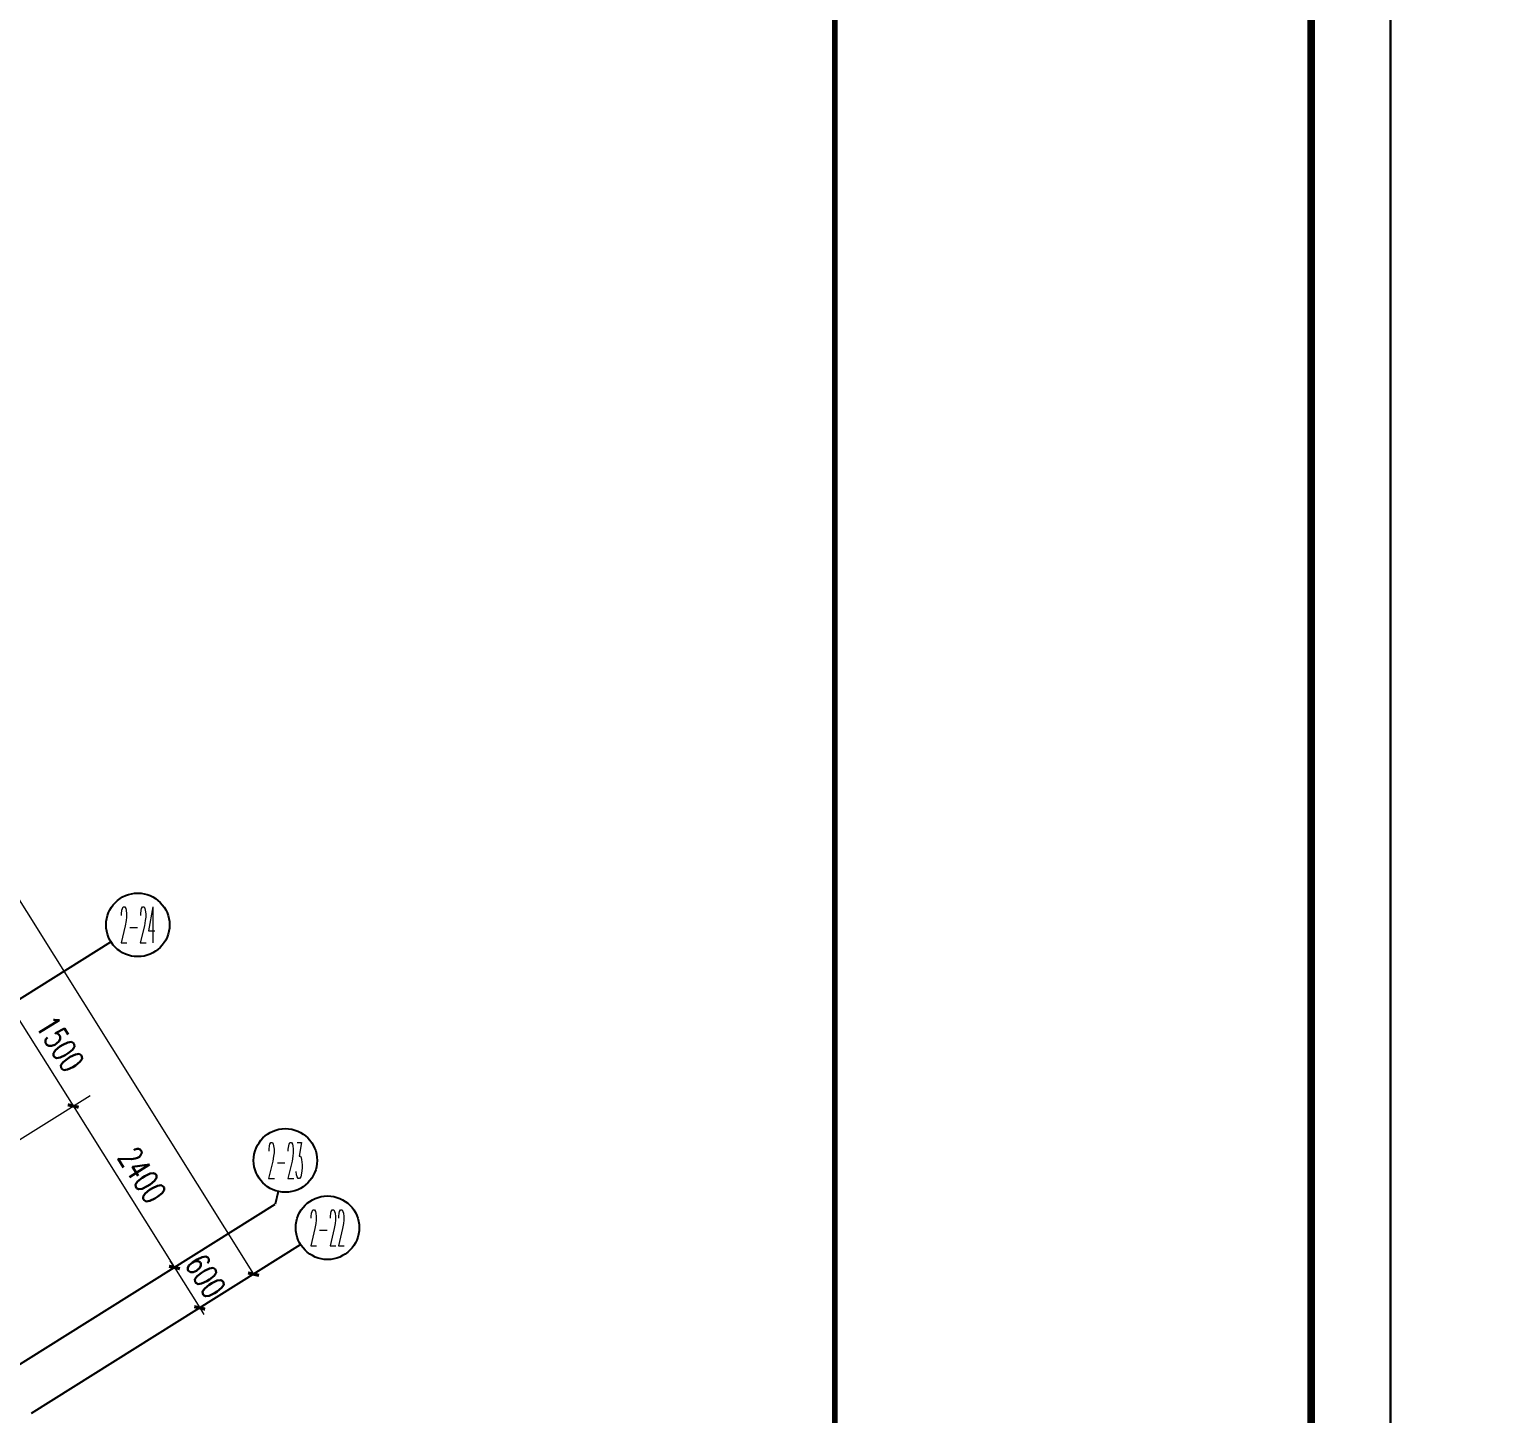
# Model space of a CAD drawing. Extents: x -9422388 to 15610651, y -1992469 to 953794.
# Drawn here: x -2530723 to -2512349, y -278050 to -260617 of the extents above; entities that cross this region are included whole.
import ezdxf
from ezdxf.enums import TextEntityAlignment as Align

# ---------------------------------------------------------------- set-up
doc = ezdxf.new("R2010")
doc.units = 0
doc.header["$LTSCALE"] = 1000
for name, color, linetype in [('AXIS', 3, 'Continuous'), ('AXIS_TEXT', 7, 'Continuous'), ('PUB_TITLE', 4, 'Continuous')]:
    doc.layers.add(name, color=color, linetype=linetype)
doc.layers.add('建筑底图', color=8, linetype='Continuous', lineweight=5)
doc.styles.add('_TCH_AXIS', font='COMPLEX', dxfattribs={"bigfont": 'GBCBIG'})
doc.styles.add('_TCH_DIM_T3', font='SIMPLEX', dxfattribs={"width": 0.705882, "bigfont": 'GBCBIG'})
doc.styles.add('COMPLEX', font='COMPLEX')
doc.dimstyles.new('_TCH_ARCH&&100', dxfattribs={"dimtxt": 297.5, "dimasz": 100, "dimexe": 250, "dimexo": 300, "dimgap": 126.25, "dimtad": 1, "dimdec": 0, "dimzin": 0, "dimdsep": 46, "dimtxsty": '_TCH_DIM_T3', "dimblk": 'ARCHTICK', "dimcen": 0.09, "dimclrt": 7, "dimazin": 2, "dimtfac": 1, "dimtdec": 0, "dimtix": 1, "dimtmove": 2, "dimatfit": 3, "dimfxl": 0, "dimtolj": 1, "dimtzin": 0, "dimarcsym": 0})

# ---------------------------------------------------------------- blocks, each defined once
blk = doc.blocks.new('_ArchTick')
at = {"color": 0, "linetype": 'ByBlock', "const_width": 0.4}
blk.add_lwpolyline([(-0.5, -0.5), (0.5, 0.5)], dxfattribs=at)
blk = doc.blocks.new('*D706')
at = {"layer": 'AXIS', "color": 0, "lineweight": -2, "transparency": 16777216}
for p, q in [((2024689, -372524), (2027443, -370798)), ((2027231, -370931), (2041092, -393046)), ((2038550, -394639), (2041304, -392913))]:
    blk.add_line(p, q, dxfattribs=at)
at = {"layer": 'Defpoints', "color": 0, "transparency": 16777216}
for p in [(2024435, -372683), (2041092, -393046), (2038296, -394798)]:
    blk.add_point(p, dxfattribs=at)
at = {"layer": 'AXIS', "color": 0, "lineweight": -2, "transparency": 16777216, "xscale": 100, "yscale": 100, "zscale": 100}
for p, rotation in [((2027231, -370931), 122.0782976762225), ((2041092, -393046), 302.0782976762225)]:
    blk.add_blockref('_ArchTick', p, dxfattribs=dict(at, rotation=rotation))
at = {"layer": 'AXIS', "color": 7, "transparency": 16777216, "insert": (2034395, -381842), "char_height": 297.5, "attachment_point": 5, "rotation": 302.0783, "style": '_TCH_DIM_T3'}
blk.add_mtext('\\A1;26100', dxfattribs=at)
blk = doc.blocks.new('*D707')
at = {"layer": 'AXIS', "color": 0, "lineweight": -2, "transparency": 16777216}
for p, q in [((2038231, -394131), (2040307, -392830)), ((2040096, -392962), (2040042, -392878)), ((2040096, -392962), (2040414, -393471)), ((2038550, -394639), (2040626, -393338)), ((2040414, -393471), (2040467, -393555))]:
    blk.add_line(p, q, dxfattribs=at)
at = {"layer": 'Defpoints', "color": 0, "transparency": 16777216}
for p in [(2040414, -393471), (2037977, -394290), (2038296, -394798)]:
    blk.add_point(p, dxfattribs=at)
at = {"layer": 'AXIS', "color": 0, "lineweight": -2, "transparency": 16777216, "xscale": 100, "yscale": 100, "zscale": 100}
for p, rotation in [((2040096, -392962), 302.0782976762146), ((2040414, -393471), 122.0782976762145)]:
    blk.add_blockref('_ArchTick', p, dxfattribs=dict(at, rotation=rotation))
at = {"layer": 'AXIS', "color": 7, "transparency": 16777216, "insert": (2040488, -393070), "char_height": 297.5, "attachment_point": 5, "rotation": 302.0783, "style": '_TCH_DIM_T3'}
blk.add_mtext('\\A1;600', dxfattribs=at)
blk = doc.blocks.new('*D708')
at = {"layer": 'AXIS', "color": 0, "lineweight": -2, "transparency": 16777216}
for p, q in [((2036957, -392097), (2039033, -390796)), ((2038821, -390929), (2040096, -392962)), ((2038231, -394131), (2040307, -392830))]:
    blk.add_line(p, q, dxfattribs=at)
at = {"layer": 'Defpoints', "color": 0, "transparency": 16777216}
for p in [(2036703, -392256), (2040096, -392962), (2037977, -394290)]:
    blk.add_point(p, dxfattribs=at)
at = {"layer": 'AXIS', "color": 0, "lineweight": -2, "transparency": 16777216, "xscale": 100, "yscale": 100, "zscale": 100}
for p, rotation in [((2038821, -390929), 122.0782976762265), ((2040096, -392962), 302.0782976762264)]:
    blk.add_blockref('_ArchTick', p, dxfattribs=dict(at, rotation=rotation))
at = {"layer": 'AXIS', "color": 7, "transparency": 16777216, "insert": (2039691, -391799), "char_height": 297.5, "attachment_point": 5, "rotation": 302.0783, "style": '_TCH_DIM_T3'}
blk.add_mtext('\\A1;2400', dxfattribs=at)
blk = doc.blocks.new('*D709')
at = {"layer": 'AXIS', "color": 0, "lineweight": -2, "transparency": 16777216}
for p, q in [((2036160, -390826), (2038236, -389525)), ((2038024, -389658), (2038821, -390929)), ((2036957, -392097), (2039033, -390796))]:
    blk.add_line(p, q, dxfattribs=at)
at = {"layer": 'Defpoints', "color": 0, "transparency": 16777216}
for p in [(2035906, -390985), (2038821, -390929), (2036703, -392256)]:
    blk.add_point(p, dxfattribs=at)
at = {"layer": 'AXIS', "color": 0, "lineweight": -2, "transparency": 16777216, "xscale": 100, "yscale": 100, "zscale": 100}
for p, rotation in [((2038024, -389658), 122.0782976762215), ((2038821, -390929), 302.0782976762216)]:
    blk.add_blockref('_ArchTick', p, dxfattribs=dict(at, rotation=rotation))
at = {"layer": 'AXIS', "color": 7, "transparency": 16777216, "insert": (2038656, -390147), "char_height": 297.5, "attachment_point": 5, "rotation": 302.0783, "style": '_TCH_DIM_T3'}
blk.add_mtext('\\A1;1500', dxfattribs=at)
blk = doc.blocks.new('_AXISO')
at = {"color": 0}
blk.add_circle((0, 0), 0.5, dxfattribs=at)
at = {"layer": 'AXIS_TEXT', "color": 0, "style": 'COMPLEX', "width": 1.041667}
blk.add_attdef('A', text='', height=0.56, dxfattribs=at).set_placement((-0.25, -0.28), (0.25, -0.28), align=Align.FIT)
blk = doc.blocks.new('TQ')
at = {"layer": 'PUB_TITLE', "const_width": 48.8}
blk.add_lwpolyline([(1746756, -758772), (1746756, -798756)], dxfattribs=at)
at = {"layer": 'PUB_TITLE'}
blk.add_lwpolyline([(1746756, -798756), (1750936, -798756), (1750936, -758772), (1746756, -758772)], close=True, dxfattribs=at)
blk = doc.blocks.new('图签')
at = {"xscale": 1.43572, "yscale": 1.43572, "zscale": 1.43572}
blk.add_blockref('TQ', (-231624, 689573), dxfattribs=at)
blk = doc.blocks.new('5555')
at = {"layer": 'AXIS', "color": 8}
for p, q in [((2035906.1, -390985.5), (2039295.4, -388861.2)), ((2041403.6, -392004.2), (2041366.6, -392165.7)), ((2037977.3, -394290), (2041366.6, -392165.7)), ((2038295.9, -394798.4), (2041685.2, -392674.1))]:
    blk.add_line(p, q, dxfattribs=at)
ref = blk.add_blockref('_AXISO', (2039634.3, -388648.7), dxfattribs=dict(at, xscale=800, yscale=800, zscale=800))
ref.add_attrib('A', '2-24', dxfattribs={"layer": 'AXIS_TEXT', "color": 8, "height": 452.55, "style": '_TCH_AXIS', "width": 0.256098}).set_placement((2039408, -388875), (2039860.6, -388875), align=Align.FIT)
ref = blk.add_blockref('_AXISO', (2041493.1, -391614.4), dxfattribs=dict(at, xscale=800, yscale=800, zscale=800))
ref.add_attrib('A', '2-23', dxfattribs={"layer": 'AXIS_TEXT', "color": 8, "height": 452.55, "style": '_TCH_AXIS', "width": 0.2625}).set_placement((2041266.8, -391840.6), (2041719.3, -391840.6), align=Align.FIT)
ref = blk.add_blockref('_AXISO', (2042024.1, -392461.7), dxfattribs=dict(at, xscale=800, yscale=800, zscale=800))
ref.add_attrib('A', '2-22', dxfattribs={"layer": 'AXIS_TEXT', "color": 8, "height": 452.55, "style": '_TCH_AXIS', "width": 0.2625}).set_placement((2041797.9, -392687.9), (2042250.4, -392687.9), align=Align.FIT)
for p1, p2, distance, picture, middle in [((2024434.8, -372683.3), (2038295.9, -394798.4), 3300, '*D706', (2034394.5, -381842.2)), ((2035906.1, -390985.5), (2036702.7, -392256.4), 2500, '*D709', (2038655.7, -390147.2)), ((2036702.7, -392256.4), (2037977.3, -394290), 2500, '*D708', (2039691.3, -391799.5)), ((2037977.3, -394290), (2038295.9, -394798.4), 2500, '*D707', (2040487.9, -393070.5))]:
    dim = blk.add_aligned_dim(p1=p1, p2=p2, distance=distance, dimstyle='_TCH_ARCH&&100', dxfattribs=at)
    dim.commit()
    dim.dimension.update_dxf_attribs({"geometry": picture, "text_midpoint": middle})

msp = doc.modelspace()

# ---------------------------------------------------------------- linework, layer by layer
at = {"layer": 'PUB_TITLE'}
for points in [[(-2597674.25692, -302583.96919), (-2513574.25692, -302583.96919), (-2513574.25692, -243183.96919), (-2597674.25692, -243183.96919)], [(-2513574.25692, -302583.96919), (-2429474.25692, -302583.96919), (-2429474.25692, -243183.96919), (-2513574.25692, -243183.96919)]]:
    msp.add_lwpolyline(points, close=True, dxfattribs=at)
at = {"layer": 'PUB_TITLE', "const_width": 100}
msp.add_lwpolyline([(-2595174.25692, -301583.96919), (-2514574.25692, -301583.96919), (-2514574.25692, -244183.96919), (-2595174.25692, -244183.96919)], close=True, dxfattribs=at)

# ---------------------------------------------------------------- block references
msp.add_blockref('图签', (-4796803.06659, 155628.18041))
at = {"layer": '建筑底图', "color": 8}
msp.add_blockref('5555', (-4568988.93389, 116754.67219), dxfattribs=at)

doc.saveas('drawing.dxf')
